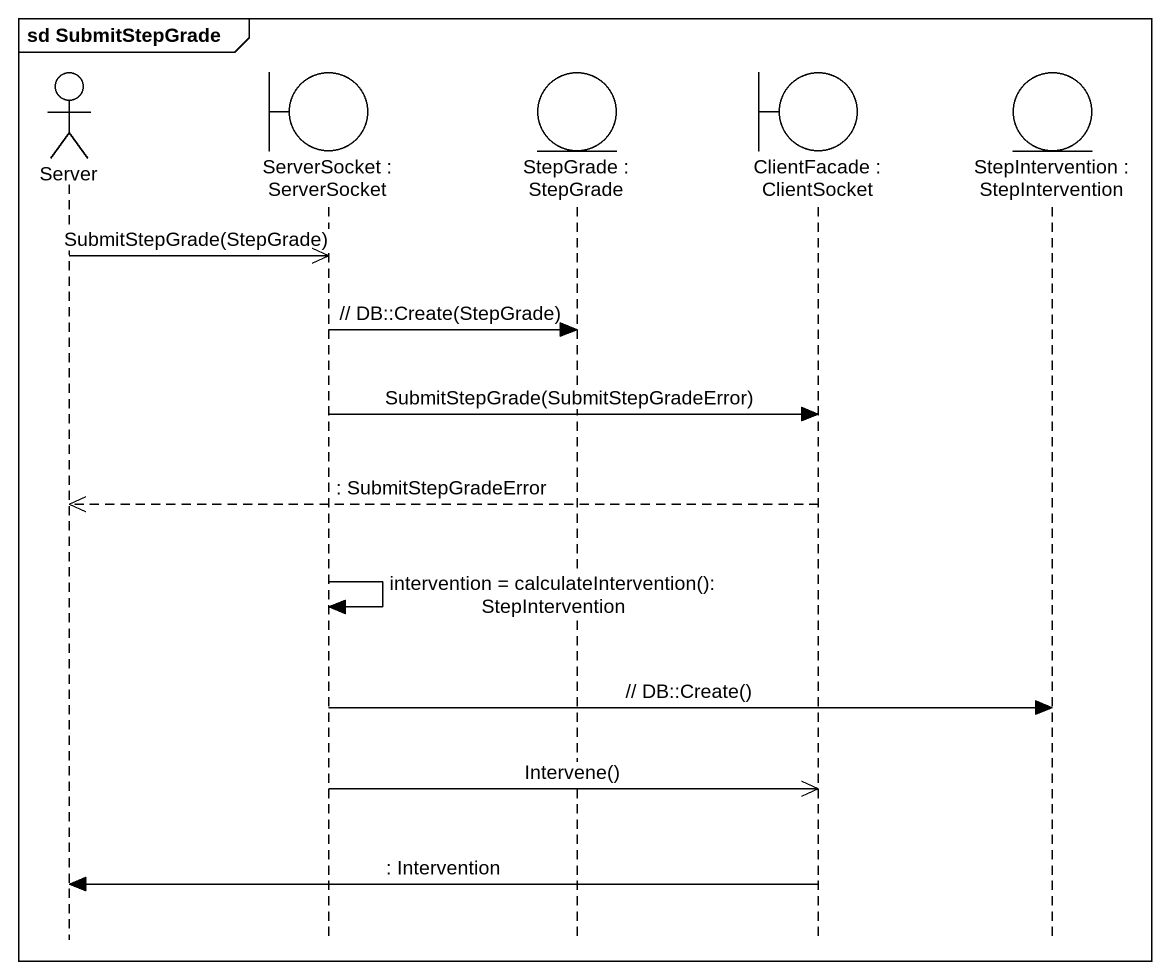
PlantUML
@startuml
mainframe sd SubmitStepGrade
hide footbox
actor Server
boundary "ServerSocket : ServerSocket" as ServerSocket
entity "StepGrade : StepGrade" as StepGrade
boundary "ClientFacade : ClientSocket" as ClientFacade
entity "StepIntervention : StepIntervention" as StepIntervention

Server ->> ServerSocket : SubmitStepGrade(StepGrade)
ServerSocket -> StepGrade : // DB::Create(StepGrade)
ServerSocket -> ClientFacade : SubmitStepGrade(SubmitStepGradeError)
ClientFacade -->> Server : : SubmitStepGradeError
ServerSocket -> ServerSocket : intervention = calculateIntervention(): StepIntervention
ServerSocket -> StepIntervention : // DB::Create()
ServerSocket ->> ClientFacade : Intervene()
ClientFacade -> Server : : Intervention
@enduml
